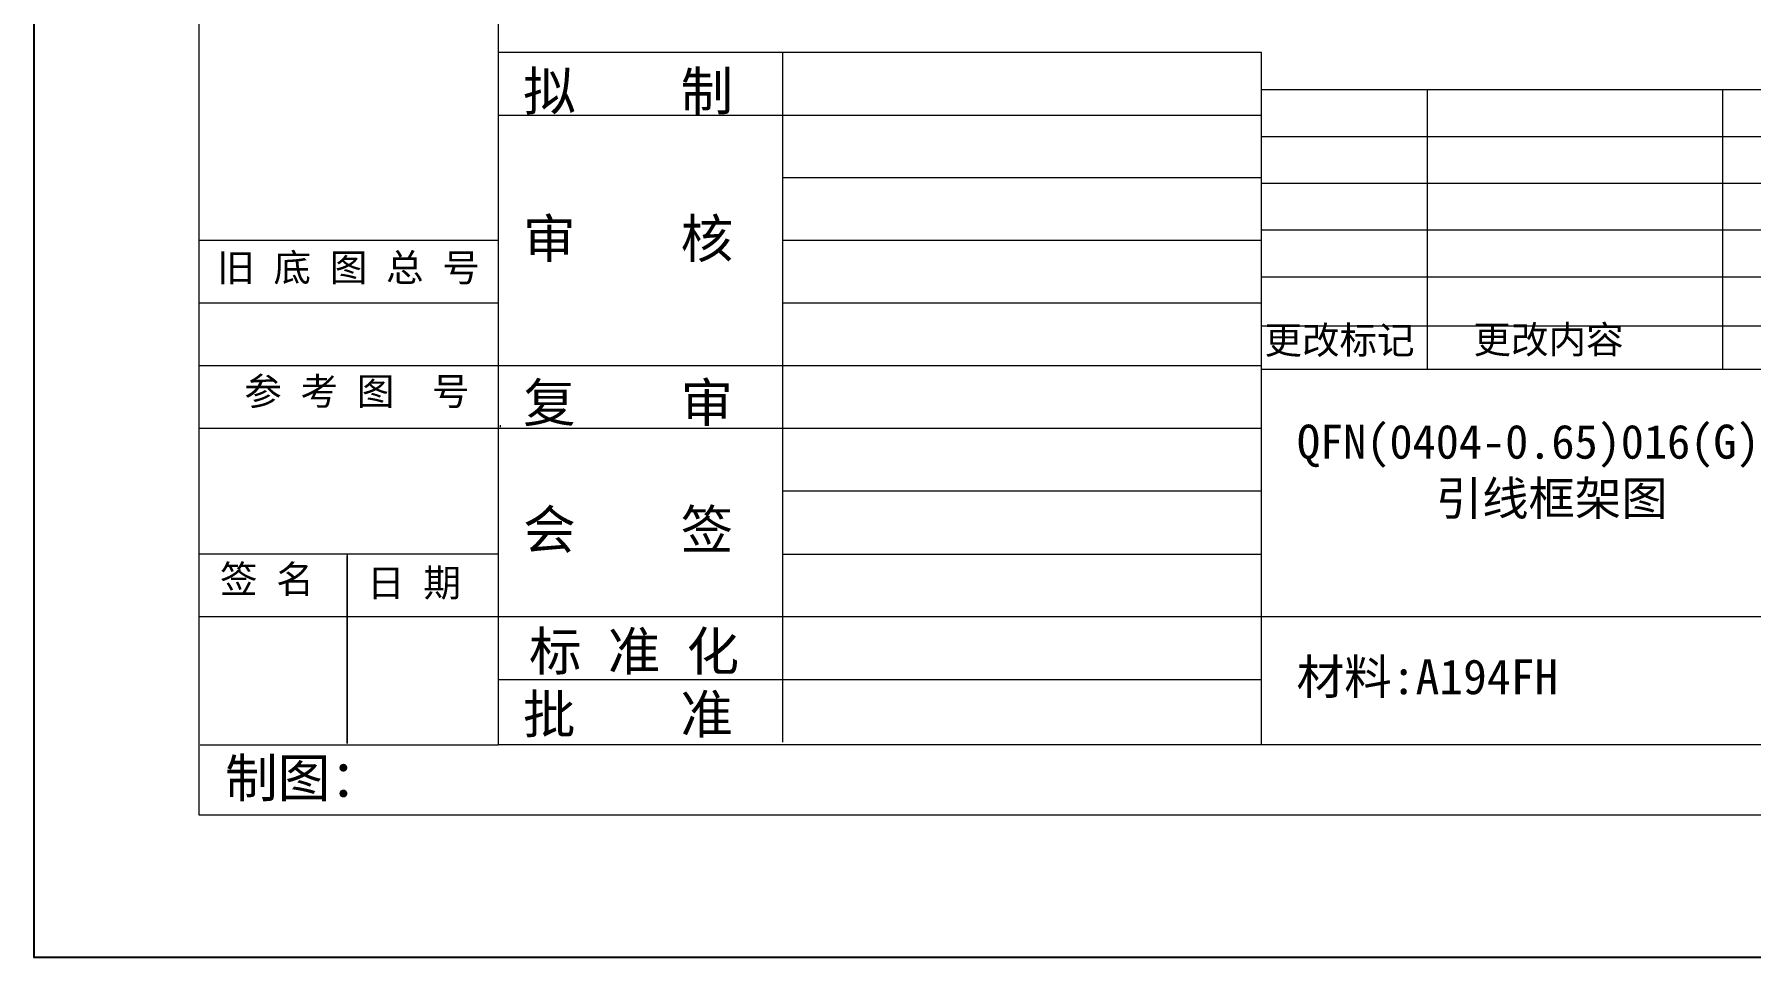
# Model space of a CAD drawing. Header units: millimetres. Extents: x 1670 to 1951, y 501 to 745.
# Drawn here: x 1670.2 to 1781.2, y 501.1 to 560.8 of the extents above; entities that cross this region are included whole.
import ezdxf

# ---------------------------------------------------------------- set-up
doc = ezdxf.new("R2010")
doc.units = ezdxf.units.MM
doc.styles.add('宋体', font='')
doc.styles.get('宋体').set_extended_font_data('宋体')

msp = doc.modelspace()

# ---------------------------------------------------------------- linework, layer by layer
at = {"color": 0, "lineweight": 5}
for p, q in [((1749.6022, 559.6451), (1700.2382, 559.6451)), ((1718.6123, 559.6451), (1718.6123, 515.0518)), ((1749.6022, 514.8676), (1749.6022, 559.6451)), ((1749.6022, 557.2545), (1802.6543, 557.2545)), ((1760.3287, 557.2545), (1760.3287, 539.1746)), ((1779.4288, 557.2545), (1779.4288, 539.1746)), ((1700.2382, 555.5919), (1749.6022, 555.5919)), ((1749.6022, 554.2272), (1802.6543, 554.2272)), ((1749.6022, 551.5387), (1718.6123, 551.5387)), ((1749.6022, 551.1999), (1802.6543, 551.1999)), ((1700.2382, 547.4854), (1680.8823, 547.4854)), ((1749.6022, 547.4854), (1718.6123, 547.4854)), ((1749.6022, 548.1726), (1802.6543, 548.1726)), ((1749.6022, 545.1453), (1802.6543, 545.1453)), ((1700.2382, 543.4322), (1680.8823, 543.4322)), ((1749.6022, 543.4322), (1718.6123, 543.4322)), ((1749.6022, 541.9738), (1802.6543, 541.9738)), ((1749.6022, 539.379), (1680.8823, 539.379)), ((1749.6022, 539.1746), (1837.4538, 539.1746)), ((1749.6022, 535.3258), (1680.8823, 535.3258)), ((1700.3384, 535.5381), (1700.3384, 535.4178)), ((1749.6022, 531.2725), (1718.6123, 531.2725)), ((1680.8823, 527.2275), (1700.2382, 527.2193)), ((1690.4553, 527.2275), (1690.4553, 514.9511)), ((1690.4553, 514.9511), (1690.4553, 527.1072)), ((1718.6123, 527.2115), (1749.6022, 527.1983)), ((1792.7929, 523.1583), (1680.8823, 523.1583)), ((1700.2382, 519.105), (1749.6022, 519.105)), ((1700.2255, 514.8546), (1680.9374, 514.8546))]:
    msp.add_line(p, q, dxfattribs=at)
msp.add_lwpolyline([(1670.2078, 744.9877), (1927.6527, 744.9877), (1927.6527, 501.1103), (1670.2078, 501.1103)], close=True)
for points in [[(1680.8823, 735.2435), (1842.846, 735.2435), (1842.846, 510.3352), (1680.8823, 510.3352)], [(1700.2382, 730.6837), (1837.4538, 730.6837), (1837.4538, 514.8676), (1700.2382, 514.8676)]]:
    msp.add_lwpolyline(points, close=True, dxfattribs=at)

# ---------------------------------------------------------------- texts
at = {"color": 0, "lineweight": 5, "style": '宋体'}
for s, insert, char_height, width, attachment_point in [('拟    制', (1701.832, 555.636), 2.49363, 18.642456, 7), ('审    核', (1701.832, 546.094), 2.49363, 18.642456, 7), ('{\\fSimSun|b0|i0|c87|p0;旧 底 图 总 号}', (1682.0378, 546.6311), 1.781163, 51.813035, 1), ('{\\fSimSun|b0|i0|c87|p0;更改标记}', (1749.7909, 541.9416), 1.781163, 29.773162, 1), ('{\\fSimSun|b0|i0|c87|p0;更改内容}', (1763.3098, 541.9738), 1.781163, 11.022691, 1), ('{\\fSimSun|b0|i0|c87|p0;参 考 图  号}', (1683.7893, 538.6278), 1.781163, 44.981963, 1), ('复    审', (1701.832, 535.4869), 2.49363, 18.642456, 7), ('QFN(0404-0.65)016(G)-0009           \\P      引线框架图\\P     ', (1751.8967, 535.5819), 2.2, 37.150444, 1), ('会    签', (1701.832, 527.287), 2.49363, 18.642456, 7), ('{\\fsimsun|b0|i0|c87|p0; 签 名}', (1681.0055, 526.4838), 1.781163, 19.083885, 1), ('{\\fsimsun|b0|i0|c87|p0; 日 期}', (1690.5271, 526.2431), 1.781163, 19.083885, 1), ('标 准 化', (1702.2084, 519.4056), 2.49363, 18.642456, 7), ('材料:A194FH', (1751.864, 520.4084), 2.26073, 52.696553, 1), ('批    准', (1701.8196, 515.3386), 2.49363, 18.642456, 7), ('制图：', (1682.5493, 511.2137), 2.49363, 18.642456, 7)]:
    msp.add_mtext(s, dxfattribs=dict(at, insert=insert, char_height=char_height, width=width, attachment_point=attachment_point))

doc.saveas('drawing.dxf')
